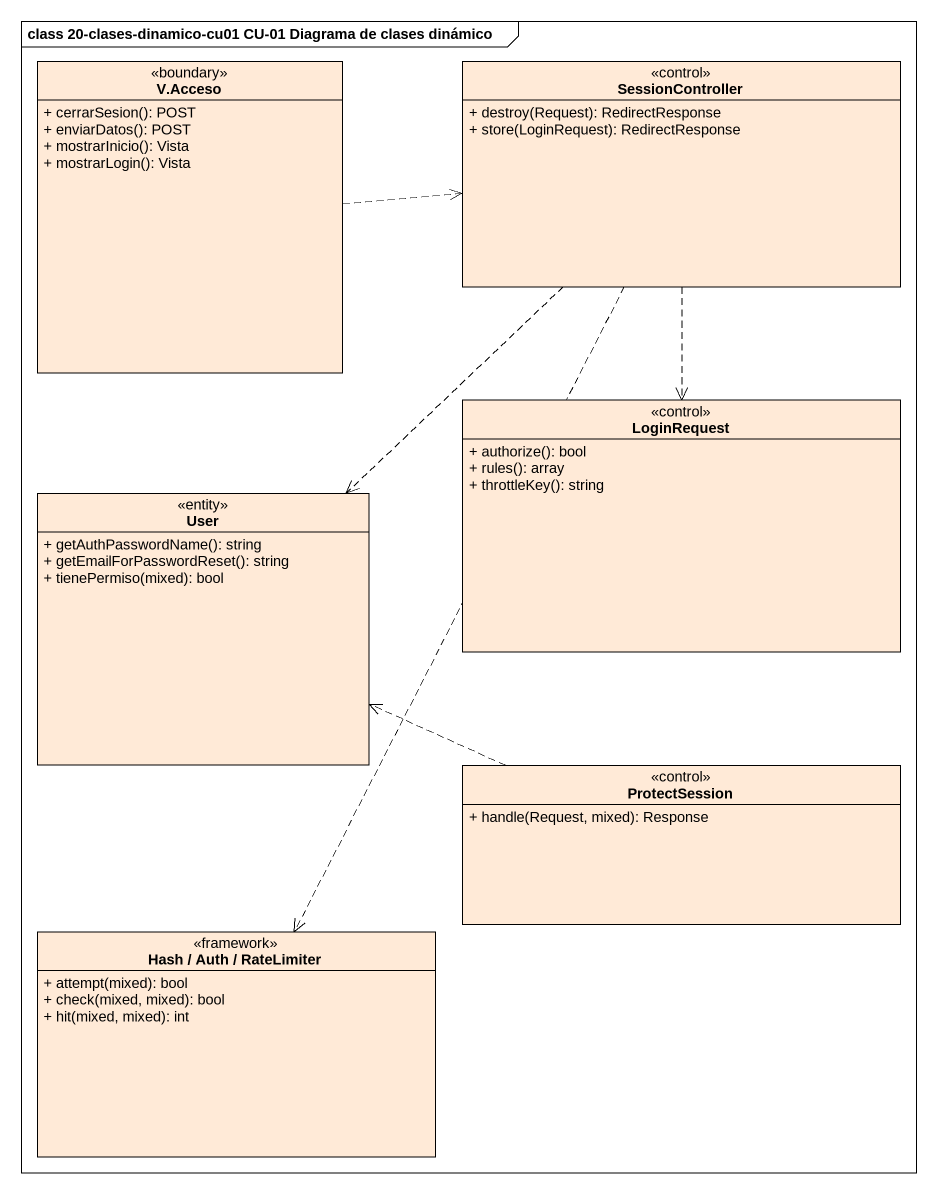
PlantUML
@startuml
mainframe class 20-clases-dinamico-cu01 CU-01 Diagrama de clases dinámico
hide circle
hide empty members
skinparam classAttributeIconSize 0
class "V.Acceso" as V_Acceso <<boundary>> #FFEAD7 {
  + cerrarSesion(): POST
  + enviarDatos(): POST
  + mostrarInicio(): Vista
  + mostrarLogin(): Vista
}
class SessionController <<control>> #FFEAD7 {
  + destroy(Request): RedirectResponse
  + store(LoginRequest): RedirectResponse
}
class LoginRequest <<control>> #FFEAD7 {
  + authorize(): bool
  + rules(): array
  + throttleKey(): string
}
class User <<entity>> #FFEAD7 {
  + getAuthPasswordName(): string
  + getEmailForPasswordReset(): string
  + tienePermiso(mixed): bool
}
class ProtectSession <<control>> #FFEAD7 {
  + handle(Request, mixed): Response
}
class "Hash / Auth / RateLimiter" as Hash_Auth_RateLimiter <<framework>> #FFEAD7 {
  + attempt(mixed): bool
  + check(mixed, mixed): bool
  + hit(mixed, mixed): int
}
V_Acceso .right.> SessionController
SessionController ..> LoginRequest
SessionController ..> User
SessionController ..> Hash_Auth_RateLimiter
ProtectSession .left.> User
@enduml
